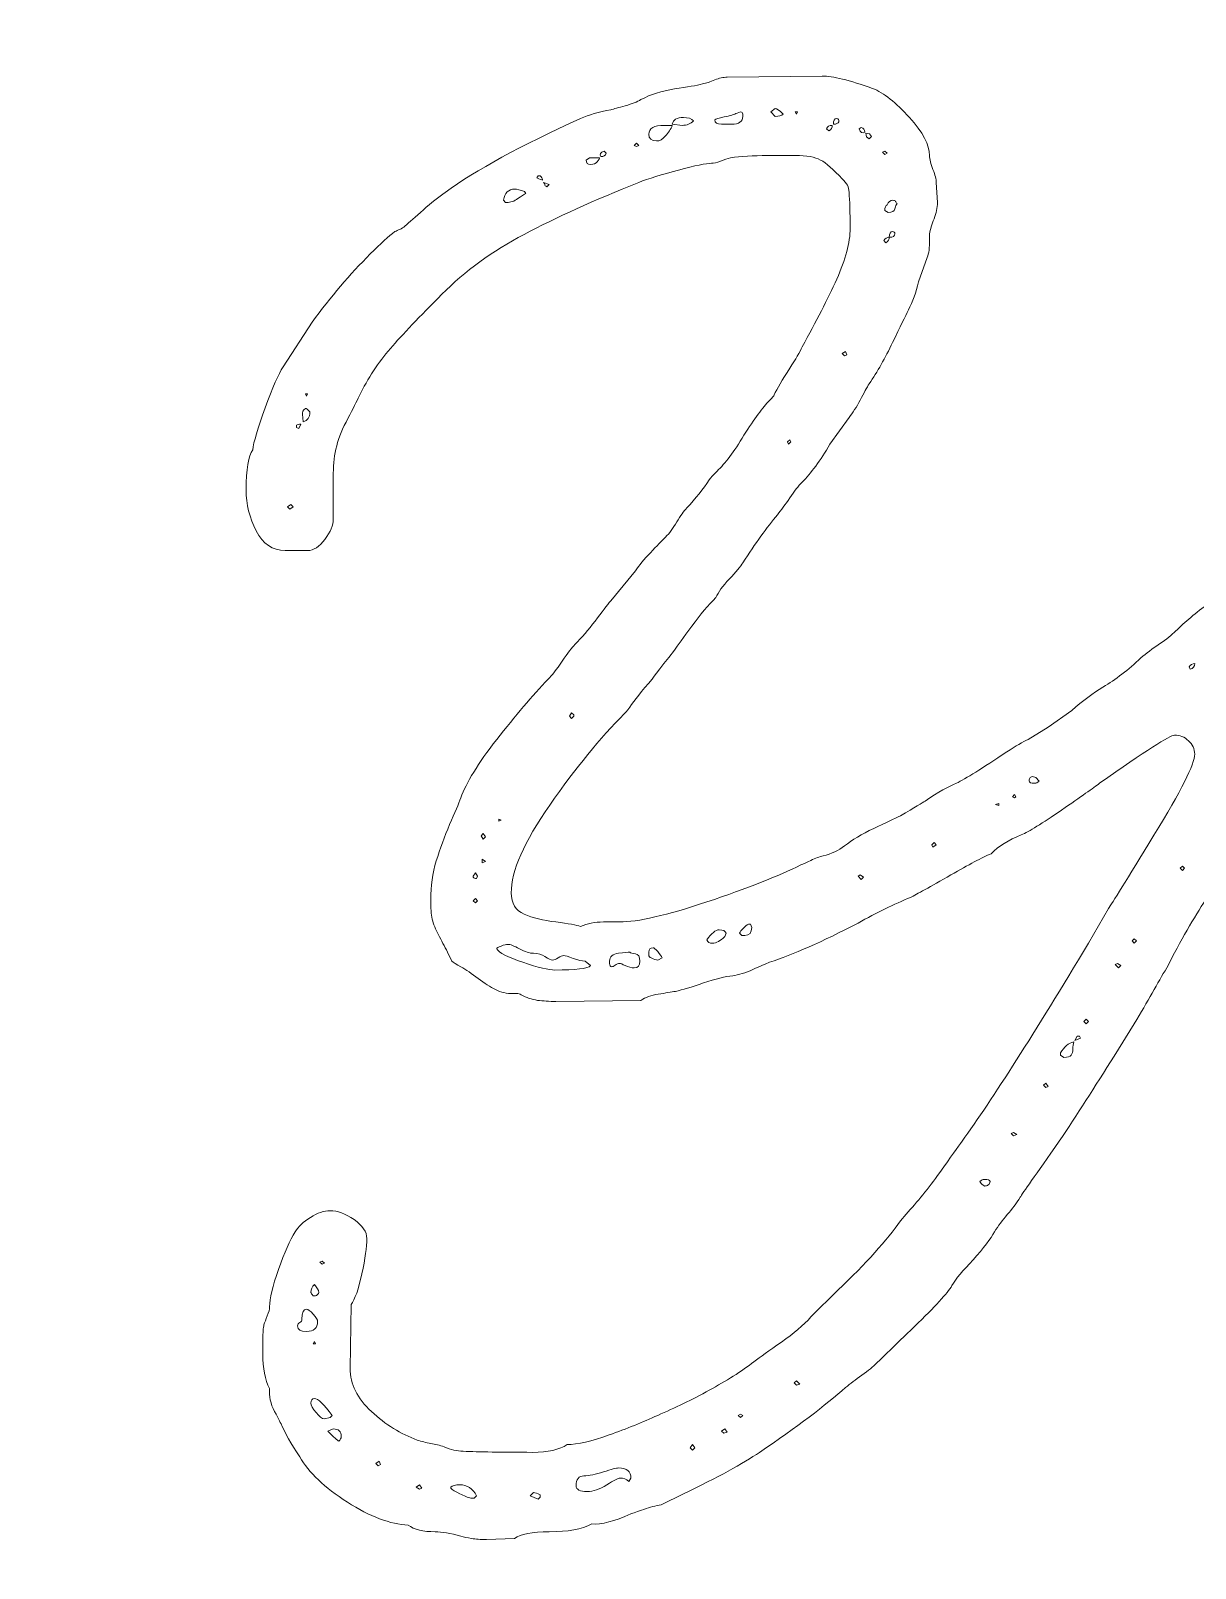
# Model space of a CAD drawing. Extents: x 68 to 882, y -1074 to 317.
# Drawn here: x 516.9 to 682.7, y -139.4 to 79.6 of the extents above; entities that cross this region are included whole.
import ezdxf

# ---------------------------------------------------------------- set-up
doc = ezdxf.new("R2010")
doc.units = 0
doc.header["$MEASUREMENT"] = 0
doc.layers.add('Layer 1', color=7, linetype='Continuous', lineweight=0)

# ---------------------------------------------------------------- blocks, each defined once
blk = doc.blocks.new('Block_4')
at = {"layer": 'Layer 1'}
for points, knots in [([(746.68, 69.04), (748.06, 68.03), (748.75, 67.05), (748.75, 66.09), (748.75, 64.71), (747.63, 62.21), (745.4, 58.6), (743.17, 54.99), (740.04, 50.32), (736, 44.58), (732.28, 39.27), (729.79, 35.5), (728.52, 33.27), (728.52, 33.27), (726.44, 29.61), (726.44, 29.61), (725.59, 28.33), (724.85, 27.11), (724.21, 25.94), (723.9, 25.2), (723.31, 24.19), (722.46, 22.92), (721.19, 21.01), (720.39, 19.57), (720.07, 18.62), (719.33, 17.76), (718.16, 15.99), (716.57, 13.28), (714.97, 10.57), (713.91, 8.58), (713.38, 7.3), (711.68, 5.39), (710.17, 3.16), (708.84, 0.61), (707.51, -1.94), (706.74, -3.43), (706.53, -3.85), (706.53, -3.85), (704.46, -7.83), (704.46, -7.83), (700.85, -14.2), (698.24, -19.04), (696.65, -22.33), (696.33, -23.07), (695.75, -24.08), (694.9, -25.36), (693.62, -27.38), (692.88, -28.7), (692.67, -29.34), (691.39, -32.31), (690.28, -34.49), (689.32, -35.87), (688.47, -37.15), (687.78, -38.26), (687.25, -39.22), (686.72, -40.17), (686.3, -40.97), (685.98, -41.61), (685.98, -41.61), (684.22, -44.16), (684.22, -44.16), (682.52, -46.71), (680.66, -49.95), (678.65, -53.88), (678.01, -54.94), (677.32, -56.13), (676.58, -57.46), (675.83, -58.79), (674.98, -60.25), (674.03, -61.84), (674.03, -61.84), (671.16, -66.46), (671.16, -66.46), (668.4, -70.82), (665.8, -74.85), (663.35, -78.57), (659.95, -83.35), (658.1, -86.01), (657.78, -86.54), (657.24, -87.39), (656.63, -88.21), (655.94, -89.01), (655.25, -89.8), (654.64, -90.62), (654.11, -91.47), (653.58, -92.43), (652.57, -93.76), (651.09, -95.46), (649.6, -96.94), (648.59, -98.17), (648.06, -99.12), (647.42, -100.18), (645.64, -102.12), (642.72, -104.94), (639.8, -107.75), (638.02, -109.48), (637.38, -110.12), (636.85, -110.65), (636.13, -111.23), (635.23, -111.87), (634.33, -112.51), (633.56, -113.09), (632.92, -113.62), (630.06, -116.17), (625.97, -119.25), (620.66, -122.86), (618.32, -124.45), (614.71, -126.42), (609.82, -128.76), (609.82, -128.76), (606.64, -130.35), (606.64, -130.35), (605.89, -130.45), (605.07, -130.67), (604.17, -130.99), (603.26, -131.3), (602.65, -131.52), (602.33, -131.62), (600, -132.68), (598.14, -133.16), (596.76, -133.06), (595.38, -133.8), (593.36, -134.17), (590.7, -134.17), (588.26, -134.17), (586.61, -134.49), (585.76, -135.13), (585.76, -135.13), (581.78, -135.29), (581.78, -135.29), (580.93, -135.29), (580.21, -135.23), (579.63, -135.13), (579.05, -135.02), (578.54, -134.91), (578.12, -134.81), (576.63, -134.38), (575.41, -134.17), (574.45, -134.17), (572.75, -134.17), (571.48, -133.85), (570.63, -133.22), (568.08, -133.11), (565.19, -132.02), (561.95, -129.95), (558.7, -127.88), (556.45, -125.73), (555.17, -123.5), (553.9, -121.59), (553.05, -120.1), (552.63, -119.04), (552.52, -118.82), (552.17, -118.16), (551.59, -117.05), (551.01, -115.93), (550.77, -114.84), (550.87, -113.78), (550.24, -112.51), (549.92, -110.86), (549.92, -108.84), (549.92, -108.84), (549.92, -106.77), (549.92, -106.77), (549.92, -105.81), (549.97, -105.12), (550.08, -104.7), (550.18, -104.38), (550.34, -103.95), (550.55, -103.42), (550.77, -102.89), (550.87, -102.47), (550.87, -102.15), (550.87, -100.98), (551.3, -99.2), (552.15, -96.81), (553, -94.42), (553.79, -92.64), (554.54, -91.47), (554.96, -90.73), (555.68, -90.04), (556.69, -89.4), (557.7, -88.77), (558.63, -88.45), (559.48, -88.45), (560.54, -88.45), (561.68, -88.87), (562.9, -89.72), (564.12, -90.57), (564.73, -91.47), (564.73, -92.43), (564.73, -93.6), (564.5, -95.27), (564.02, -97.45), (563.54, -99.62), (563.03, -101.09), (562.5, -101.83), (562.5, -101.83), (562.34, -110.91), (562.34, -110.91), (562.34, -113.14), (563.35, -115.19), (565.37, -117.05), (567.39, -118.9), (569.57, -120.26), (571.9, -121.11), (572.54, -121.32), (573.18, -121.48), (573.82, -121.59), (574.45, -121.69), (575.09, -121.85), (575.73, -122.06), (576.68, -122.49), (577.58, -122.7), (578.44, -122.7), (580.67, -122.81), (583.96, -122.86), (588.31, -122.86), (590.54, -122.86), (592.19, -122.49), (593.25, -121.75), (594.74, -121.75), (596.73, -121.29), (599.23, -120.39), (601.72, -119.49), (604.03, -118.56), (606.16, -117.6), (608.6, -116.54), (611.04, -115.35), (613.49, -114.02), (615.93, -112.69), (618.05, -111.34), (619.86, -109.96), (620.71, -109.32), (622.01, -108.39), (623.76, -107.17), (625.51, -105.95), (626.92, -104.75), (627.98, -103.58), (627.98, -103.58), (631.81, -99.76), (631.81, -99.76), (635.84, -95.94), (638.82, -92.64), (640.73, -89.88), (640.73, -89.88), (641.53, -88.93), (641.53, -88.93), (643.12, -87.23), (644.71, -85.26), (646.31, -83.03), (647.9, -80.8), (648.96, -79.31), (649.49, -78.57), (653.85, -72.52), (659.85, -63.12), (667.5, -50.37), (667.5, -50.37), (670.36, -45.43), (670.36, -45.43), (670.79, -44.79), (672.94, -41.32), (676.82, -35), (680.69, -28.68), (682.63, -24.83), (682.63, -23.45), (682.63, -22.7), (682.34, -22.07), (681.75, -21.53), (681.17, -21), (680.51, -20.74), (679.76, -20.74), (679.13, -20.74), (675.57, -23.02), (669.09, -27.59), (668.24, -28.22), (666.43, -29.5), (663.67, -31.41), (660.91, -33.32), (659, -34.49), (657.94, -34.92), (656.13, -35.66), (654.7, -36.56), (653.63, -37.62), (652.36, -38.16), (650.45, -39.17), (647.9, -40.65), (644.92, -42.35), (643.01, -43.42), (642.16, -43.84), (639.83, -44.79), (637.33, -46.02), (634.68, -47.5), (629.58, -50.16), (625.38, -52.02), (622.09, -53.08), (621.56, -53.29), (620.76, -53.64), (619.7, -54.11), (618.64, -54.59), (617.68, -54.89), (616.83, -54.99), (615.77, -55.1), (614.39, -55.44), (612.69, -56.03), (610.99, -56.61), (609.66, -57.01), (608.71, -57.22), (608.07, -57.33), (607.25, -57.46), (606.24, -57.62), (605.23, -57.78), (604.4, -58.07), (603.77, -58.5), (603.77, -58.5), (591.66, -58.66), (591.66, -58.66), (590.7, -58.66), (589.83, -58.6), (589.03, -58.5), (588.23, -58.39), (587.46, -58.12), (586.72, -57.7), (586.51, -57.59), (586.29, -57.54), (586.08, -57.54), (585.87, -57.54), (585.71, -57.54), (585.61, -57.54), (584.65, -57.54), (583.8, -57.36), (583.06, -56.98), (582.31, -56.61), (581.49, -56.08), (580.59, -55.39), (579.68, -54.7), (578.86, -54.14), (578.12, -53.72), (577.48, -53.4), (577.05, -53.13), (576.84, -52.92), (576.84, -52.92), (576.21, -51.64), (576.21, -51.64), (575.78, -50.8), (575.35, -49.97), (574.93, -49.18), (574.5, -48.38), (574.21, -47.64), (574.05, -46.94), (573.9, -46.26), (573.82, -45.33), (573.82, -44.16), (573.82, -42.24), (574.08, -40.41), (574.61, -38.66), (575.14, -36.91), (575.78, -35.18), (576.52, -33.48), (577.27, -31.78), (577.8, -30.51), (578.12, -29.66), (578.86, -27.54), (580.56, -24.77), (583.22, -21.37), (585.87, -17.98), (588.31, -15.11), (590.54, -12.77), (591.07, -12.24), (591.74, -11.39), (592.54, -10.22), (593.33, -9.05), (593.94, -8.26), (594.37, -7.83), (595.32, -6.88), (596.28, -5.76), (597.24, -4.49), (598.19, -3.21), (598.93, -2.26), (599.47, -1.62), (599.47, -1.62), (602.97, 2.68), (602.97, 2.68), (603.5, 3.42), (604.22, 4.28), (605.12, 5.23), (606.02, 6.19), (606.74, 6.93), (607.27, 7.46), (607.8, 7.99), (608.33, 8.71), (608.87, 9.61), (609.4, 10.51), (609.87, 11.18), (610.3, 11.61), (611.57, 12.98), (612.64, 14.31), (613.49, 15.59), (613.59, 15.8), (613.96, 16.23), (614.6, 16.86), (615.77, 17.92), (617.04, 19.62), (618.42, 21.96), (619.91, 24.3), (621.13, 25.94), (622.09, 26.9), (622.51, 27.32), (622.73, 27.59), (622.73, 27.7), (623.15, 28.55), (623.89, 29.82), (624.96, 31.52), (625.81, 32.79), (626.39, 33.8), (626.71, 34.55), (628.73, 38.16), (630.37, 41.37), (631.65, 44.19), (632.92, 47), (633.56, 49.42), (633.56, 51.44), (633.56, 53.67), (633.51, 55.36), (633.4, 56.53), (633.4, 56.96), (633.32, 57.3), (633.16, 57.57), (633, 57.83), (632.76, 58.13), (632.44, 58.45), (631.17, 59.82), (630.13, 60.73), (629.34, 61.15), (628.54, 61.58), (627.35, 61.79), (625.75, 61.79), (625.12, 61.79), (623.79, 61.79), (621.77, 61.79), (619.75, 61.79), (618, 61.68), (616.51, 61.47), (616.09, 61.37), (615.61, 61.21), (615.08, 60.99), (614.55, 60.78), (614.12, 60.68), (613.8, 60.68), (613.06, 60.68), (611.49, 60.36), (609.11, 59.72), (606.71, 59.08), (604.83, 58.5), (603.45, 57.97), (597.08, 55.42), (591.63, 52.95), (587.12, 50.56), (582.6, 48.17), (578.7, 45.33), (575.41, 42.03), (572.22, 38.85), (569.78, 36.27), (568.08, 34.31), (566.38, 32.34), (564.89, 30.09), (563.62, 27.54), (563.3, 26.79), (562.77, 25.73), (562.03, 24.35), (561.28, 22.97), (560.75, 21.67), (560.43, 20.45), (560.11, 19.23), (559.95, 17.92), (559.95, 16.54), (559.95, 16.54), (559.95, 10.01), (559.95, 10.01), (559.95, 9.16), (559.56, 8.2), (558.76, 7.14), (557.96, 6.08), (557.14, 5.55), (556.29, 5.55), (556.29, 5.55), (553.1, 5.55), (553.1, 5.55), (551.3, 5.55), (549.92, 6.48), (548.96, 8.34), (548.01, 10.2), (547.53, 12.14), (547.53, 14.15), (547.53, 17.13), (547.85, 19.04), (548.48, 19.89), (548.59, 20.95), (549.17, 22.94), (550.24, 25.86), (551.3, 28.78), (552.15, 30.72), (552.79, 31.68), (552.79, 31.68), (556.93, 38.05), (556.93, 38.05), (559.58, 41.66), (562.34, 44.9), (565.21, 47.77), (566.7, 49.26), (567.87, 50.32), (568.72, 50.96), (568.93, 51.06), (569.17, 51.17), (569.43, 51.28), (569.7, 51.38), (569.94, 51.54), (570.15, 51.75), (570.79, 52.28), (571.66, 53.05), (572.78, 54.06), (573.9, 55.07), (574.93, 55.9), (575.89, 56.53), (580.24, 59.72), (586.67, 63.22), (595.16, 67.05), (596.33, 67.58), (597.77, 68), (599.47, 68.32), (599.89, 68.43), (600.58, 68.61), (601.54, 68.88), (602.49, 69.14), (603.24, 69.44), (603.77, 69.76), (605.15, 70.5), (606.74, 71), (608.55, 71.27), (610.35, 71.53), (611.68, 71.77), (612.53, 71.99), (613.06, 72.09), (613.65, 72.28), (614.28, 72.55), (614.92, 72.81), (615.5, 72.94), (616.04, 72.94), (616.04, 72.94), (629.58, 73.1), (629.58, 73.1), (631.06, 73.1), (633.45, 72.52), (636.75, 71.35), (638.34, 70.71), (640.09, 69.33), (642, 67.21), (643.92, 65.08), (644.87, 63.28), (644.87, 61.79), (644.87, 61.26), (645.03, 60.6), (645.35, 59.8), (645.67, 59), (645.83, 58.39), (645.83, 57.97), (645.83, 57.97), (645.99, 55.1), (645.99, 55.1), (645.99, 54.36), (645.83, 53.59), (645.51, 52.79), (645.19, 51.99), (644.98, 51.28), (644.87, 50.64), (644.87, 50.64), (644.87, 49.84), (644.87, 49.84), (644.87, 48.67), (644.77, 47.82), (644.55, 47.29), (644.55, 47.29), (643.28, 43.79), (643.28, 43.79), (642.96, 42.3), (642.48, 40.97), (641.85, 39.8), (641.42, 38.95), (640.68, 37.41), (639.61, 35.18), (638.55, 32.95), (637.44, 30.99), (636.27, 29.29), (635.95, 28.76), (635.52, 27.99), (634.99, 26.98), (634.46, 25.97), (633.93, 25.15), (633.4, 24.51), (633.4, 24.51), (630.69, 20.69), (630.69, 20.69), (629.31, 18.35), (627.98, 16.54), (626.71, 15.27), (626.18, 14.74), (625.59, 13.99), (624.96, 13.04), (624.32, 12.08), (623.73, 11.29), (623.2, 10.65), (621.72, 8.84), (620.07, 6.56), (618.27, 3.8), (617.95, 3.27), (617.31, 2.5), (616.35, 1.49), (615.4, 0.48), (614.76, -0.4), (614.44, -1.14), (613.38, -2.2), (612.24, -3.56), (611.02, -5.2), (609.79, -6.85), (608.97, -7.99), (608.55, -8.63), (606.21, -11.6), (605.15, -12.98), (605.36, -12.77), (603.87, -14.47), (602.81, -15.8), (602.17, -16.75), (602.07, -16.97), (601.8, -17.29), (601.38, -17.71), (597.98, -21.11), (594.45, -25.44), (590.78, -30.69), (587.12, -35.95), (585.29, -40.12), (585.29, -43.2), (585.29, -44.69), (585.9, -45.7), (587.12, -46.23), (588.34, -46.76), (589.85, -47.13), (591.66, -47.34), (593.46, -47.56), (594.63, -47.77), (595.16, -47.98), (596.12, -47.56), (597.21, -47.34), (598.43, -47.34), (599.65, -47.34), (600.42, -47.34), (600.74, -47.34), (603.29, -47.34), (607.43, -46.39), (613.17, -44.48), (618.9, -42.56), (623.36, -40.81), (626.55, -39.22), (626.87, -39.11), (627.35, -38.9), (627.98, -38.58), (628.62, -38.26), (629.2, -38.05), (629.74, -37.94), (630.9, -37.62), (631.91, -37.15), (632.76, -36.51), (633.82, -35.66), (635.21, -34.84), (636.91, -34.04), (638.6, -33.24), (639.88, -32.63), (640.73, -32.21), (642.75, -31.04), (643.92, -30.35), (644.23, -30.14), (646.15, -28.86), (647.63, -28.01), (648.7, -27.59), (649.97, -26.95), (652.36, -25.46), (655.87, -23.13), (657.14, -22.28), (658.15, -21.69), (658.89, -21.37), (658.89, -21.37), (661.76, -19.62), (661.76, -19.62), (661.76, -19.62), (665.11, -17.23), (665.11, -17.23), (666.7, -15.85), (668.19, -14.74), (669.57, -13.89), (671.37, -12.83), (673.18, -11.44), (674.98, -9.74), (675.73, -9.11), (676.6, -8.44), (677.61, -7.75), (678.62, -7.06), (679.39, -6.45), (679.92, -5.92), (681.2, -4.65), (682.79, -3.32), (684.7, -1.94), (685.98, -0.98), (688.15, 1.14), (691.23, 4.44), (692.61, 5.81), (694.1, 7.57), (695.7, 9.69), (695.7, 9.69), (696.49, 10.49), (696.49, 10.49), (697.98, 11.87), (700.05, 14.26), (702.71, 17.66), (705.36, 21.06), (707.54, 23.98), (709.24, 26.42), (710.19, 27.8), (711.52, 29.55), (713.22, 31.68), (713.22, 31.68), (717.04, 36.94), (717.04, 36.94), (717.79, 38.1), (719.01, 39.86), (720.71, 42.19), (720.71, 42.19), (724.21, 47.29), (724.21, 47.29), (727.08, 51.86), (731.59, 58.6), (737.76, 67.53), (738.29, 68.27), (739.08, 68.96), (740.15, 69.6), (741.21, 70.24), (742.16, 70.55), (743.01, 70.55), (744.07, 70.55), (745.3, 70.05), (746.68, 69.04)], [0, 0, 0, 0, 1, 1, 1, 2, 2, 2, 3, 3, 3, 4, 4, 4, 5, 5, 5, 6, 6, 6, 7, 7, 7, 8, 8, 8, 9, 9, 9, 10, 10, 10, 11, 11, 11, 12, 12, 12, 13, 13, 13, 14, 14, 14, 15, 15, 15, 16, 16, 16, 17, 17, 17, 18, 18, 18, 19, 19, 19, 20, 20, 20, 21, 21, 21, 22, 22, 22, 23, 23, 23, 24, 24, 24, 25, 25, 25, 26, 26, 26, 27, 27, 27, 28, 28, 28, 29, 29, 29, 30, 30, 30, 31, 31, 31, 32, 32, 32, 33, 33, 33, 34, 34, 34, 35, 35, 35, 36, 36, 36, 37, 37, 37, 38, 38, 38, 39, 39, 39, 40, 40, 40, 41, 41, 41, 42, 42, 42, 43, 43, 43, 44, 44, 44, 45, 45, 45, 46, 46, 46, 47, 47, 47, 48, 48, 48, 49, 49, 49, 50, 50, 50, 51, 51, 51, 52, 52, 52, 53, 53, 53, 54, 54, 54, 55, 55, 55, 56, 56, 56, 57, 57, 57, 58, 58, 58, 59, 59, 59, 60, 60, 60, 61, 61, 61, 62, 62, 62, 63, 63, 63, 64, 64, 64, 65, 65, 65, 66, 66, 66, 67, 67, 67, 68, 68, 68, 69, 69, 69, 70, 70, 70, 71, 71, 71, 72, 72, 72, 73, 73, 73, 74, 74, 74, 75, 75, 75, 76, 76, 76, 77, 77, 77, 78, 78, 78, 79, 79, 79, 80, 80, 80, 81, 81, 81, 82, 82, 82, 83, 83, 83, 84, 84, 84, 85, 85, 85, 86, 86, 86, 87, 87, 87, 88, 88, 88, 89, 89, 89, 90, 90, 90, 91, 91, 91, 92, 92, 92, 93, 93, 93, 94, 94, 94, 95, 95, 95, 96, 96, 96, 97, 97, 97, 98, 98, 98, 99, 99, 99, 100, 100, 100, 101, 101, 101, 102, 102, 102, 103, 103, 103, 104, 104, 104, 105, 105, 105, 106, 106, 106, 107, 107, 107, 108, 108, 108, 109, 109, 109, 110, 110, 110, 111, 111, 111, 112, 112, 112, 113, 113, 113, 114, 114, 114, 115, 115, 115, 116, 116, 116, 117, 117, 117, 118, 118, 118, 119, 119, 119, 120, 120, 120, 121, 121, 121, 122, 122, 122, 123, 123, 123, 124, 124, 124, 125, 125, 125, 126, 126, 126, 127, 127, 127, 128, 128, 128, 129, 129, 129, 130, 130, 130, 131, 131, 131, 132, 132, 132, 133, 133, 133, 134, 134, 134, 135, 135, 135, 136, 136, 136, 137, 137, 137, 138, 138, 138, 139, 139, 139, 140, 140, 140, 141, 141, 141, 142, 142, 142, 143, 143, 143, 144, 144, 144, 145, 145, 145, 146, 146, 146, 147, 147, 147, 148, 148, 148, 149, 149, 149, 150, 150, 150, 151, 151, 151, 152, 152, 152, 153, 153, 153, 154, 154, 154, 155, 155, 155, 156, 156, 156, 157, 157, 157, 158, 158, 158, 159, 159, 159, 160, 160, 160, 161, 161, 161, 162, 162, 162, 163, 163, 163, 164, 164, 164, 165, 165, 165, 166, 166, 166, 167, 167, 167, 168, 168, 168, 169, 169, 169, 170, 170, 170, 171, 171, 171, 172, 172, 172, 173, 173, 173, 174, 174, 174, 175, 175, 175, 176, 176, 176, 177, 177, 177, 178, 178, 178, 179, 179, 179, 180, 180, 180, 181, 181, 181, 182, 182, 182, 183, 183, 183, 184, 184, 184, 185, 185, 185, 186, 186, 186, 187, 187, 187, 188, 188, 188, 189, 189, 189, 190, 190, 190, 191, 191, 191, 192, 192, 192, 193, 193, 193, 194, 194, 194, 195, 195, 195, 196, 196, 196, 197, 197, 197, 198, 198, 198, 199, 199, 199, 200, 200, 200, 201, 201, 201, 202, 202, 202, 203, 203, 203, 204, 204, 204, 205, 205, 205, 206, 206, 206, 207, 207, 207, 208, 208, 208, 209, 209, 209, 210, 210, 210, 211, 211, 211, 212, 212, 212, 213, 213, 213, 214, 214, 214, 215, 215, 215, 216, 216, 216, 217, 217, 217, 218, 218, 218, 219, 219, 219, 220, 220, 220, 221, 221, 221, 222, 222, 222, 223, 223, 223, 224, 224, 224, 225, 225, 225, 226, 226, 226, 227, 227, 227, 228, 228, 228, 229, 229, 229, 230, 230, 230, 231, 231, 231, 232, 232, 232, 233, 233, 233, 234, 234, 234, 235, 235, 235, 236, 236, 236, 237, 237, 237, 238, 238, 238, 239, 239, 239, 240, 240, 240, 241, 241, 241, 242, 242, 242, 243, 243, 243, 244, 244, 244, 245, 245, 245, 246, 246, 246, 247, 247, 247, 248, 248, 248, 249, 249, 249, 249]), ([(618.27, 67.69), (618.27, 67.9), (618.16, 68), (617.95, 68), (617.95, 68), (617.47, 67.84), (617.47, 67.84), (617.04, 67.63), (616.43, 67.45), (615.64, 67.29), (614.84, 67.13), (614.39, 66.99), (614.28, 66.89), (614.28, 66.46), (614.6, 66.25), (615.24, 66.25), (615.24, 66.25), (616.67, 66.25), (616.67, 66.25), (617.73, 66.25), (618.27, 66.62), (618.27, 67.37), (618.27, 67.37), (618.27, 67.69), (618.27, 67.69)], [0, 0, 0, 0, 1, 1, 1, 2, 2, 2, 3, 3, 3, 4, 4, 4, 5, 5, 5, 6, 6, 6, 7, 7, 7, 8, 8, 8, 8]), ([(624, 67.69), (623.47, 68.22), (623.1, 68.48), (622.89, 68.48), (622.89, 68.48), (622.25, 68), (622.25, 68), (622.25, 68), (622.89, 67.37), (622.89, 67.37), (623.42, 67.37), (623.79, 67.47), (624, 67.69)], [0, 0, 0, 0, 1, 1, 1, 2, 2, 2, 3, 3, 3, 4, 4, 4, 4]), ([(626.07, 68), (626.07, 68), (625.75, 68), (625.75, 68), (625.75, 68), (625.91, 67.69), (625.91, 67.69), (625.91, 67.69), (626.07, 68), (626.07, 68)], [0, 0, 0, 0, 1, 1, 1, 2, 2, 2, 3, 3, 3, 3]), ([(607.27, 64.58), (607.7, 65.06), (608.01, 65.56), (608.23, 66.09), (608.23, 66.09), (607.11, 66.09), (607.11, 66.09), (605.62, 66.09), (604.88, 65.67), (604.88, 64.82), (604.88, 64.18), (605.25, 63.86), (606, 63.86), (606.42, 63.86), (606.85, 64.1), (607.27, 64.58)], [0, 0, 0, 0, 1, 1, 1, 2, 2, 2, 3, 3, 3, 4, 4, 4, 5, 5, 5, 5]), ([(611.26, 66.73), (610.94, 67.05), (610.46, 67.21), (609.82, 67.21), (608.87, 67.21), (608.33, 66.89), (608.23, 66.25), (608.23, 66.25), (609.66, 66.09), (609.66, 66.09), (610.3, 66.09), (610.83, 66.3), (611.26, 66.73)], [0, 0, 0, 0, 1, 1, 1, 2, 2, 2, 3, 3, 3, 4, 4, 4, 4]), ([(631.01, 66.09), (630.59, 66.09), (630.32, 65.93), (630.21, 65.61), (630.21, 65.61), (630.53, 65.3), (630.53, 65.3), (630.85, 65.51), (631.01, 65.77), (631.01, 66.09)], [0, 0, 0, 0, 1, 1, 1, 2, 2, 2, 3, 3, 3, 3]), ([(631.97, 66.57), (631.97, 66.89), (631.86, 67.05), (631.65, 67.05), (631.33, 67.05), (631.17, 66.78), (631.17, 66.25), (631.59, 66.25), (631.86, 66.36), (631.97, 66.57)], [0, 0, 0, 0, 1, 1, 1, 2, 2, 2, 3, 3, 3, 3]), ([(634.84, 65.61), (635.05, 65.08), (635.31, 64.92), (635.63, 65.14), (635.63, 65.46), (635.47, 65.67), (635.15, 65.77), (635.15, 65.77), (634.84, 65.61), (634.84, 65.61)], [0, 0, 0, 0, 1, 1, 1, 2, 2, 2, 3, 3, 3, 3]), ([(603.45, 63.22), (603.45, 63.22), (603.13, 63.54), (603.13, 63.54), (603.13, 63.54), (602.81, 63.22), (602.81, 63.22), (602.81, 63.22), (603.13, 63.07), (603.13, 63.07), (603.13, 63.07), (603.45, 63.22), (603.45, 63.22)], [0, 0, 0, 0, 1, 1, 1, 2, 2, 2, 3, 3, 3, 4, 4, 4, 4]), ([(635.79, 64.98), (635.79, 64.55), (635.95, 64.29), (636.27, 64.18), (636.27, 64.18), (636.59, 64.5), (636.59, 64.5), (636.48, 64.82), (636.21, 64.98), (635.79, 64.98)], [0, 0, 0, 0, 1, 1, 1, 2, 2, 2, 3, 3, 3, 3]), ([(597.55, 60.91), (597.77, 61.18), (597.87, 61.37), (597.87, 61.47), (597.87, 61.47), (596.44, 61.47), (596.44, 61.47), (596.44, 61.47), (595.96, 61.15), (595.96, 61.15), (595.96, 60.73), (596.17, 60.52), (596.6, 60.52), (597.02, 60.52), (597.34, 60.65), (597.55, 60.91)], [0, 0, 0, 0, 1, 1, 1, 2, 2, 2, 3, 3, 3, 4, 4, 4, 5, 5, 5, 5]), ([(598.83, 62.11), (598.83, 62.11), (598.51, 62.43), (598.51, 62.43), (597.98, 62.21), (597.82, 61.95), (598.03, 61.63), (598.46, 61.63), (598.72, 61.79), (598.83, 62.11)], [0, 0, 0, 0, 1, 1, 1, 2, 2, 2, 3, 3, 3, 3]), ([(638.18, 62.27), (638.18, 62.27), (638.5, 61.95), (638.5, 61.95), (638.5, 61.95), (638.82, 62.11), (638.82, 62.11), (638.82, 62.11), (638.5, 62.43), (638.5, 62.43), (638.5, 62.43), (638.18, 62.27), (638.18, 62.27)], [0, 0, 0, 0, 1, 1, 1, 2, 2, 2, 3, 3, 3, 4, 4, 4, 4]), ([(586.24, 55.66), (586.77, 56.03), (587.14, 56.27), (587.36, 56.37), (587.36, 56.37), (587.2, 56.69), (587.2, 56.69), (586.56, 56.9), (586.08, 57.01), (585.76, 57.01), (584.91, 57.01), (584.38, 56.48), (584.17, 55.42), (584.17, 55.42), (584.49, 55.1), (584.49, 55.1), (584.49, 55.1), (584.65, 55.1), (584.65, 55.1), (585.18, 55.1), (585.71, 55.28), (586.24, 55.66)], [0, 0, 0, 0, 1, 1, 1, 2, 2, 2, 3, 3, 3, 4, 4, 4, 5, 5, 5, 6, 6, 6, 7, 7, 7, 7]), ([(588.95, 58.6), (589.37, 58.39), (589.64, 58.29), (589.75, 58.29), (589.75, 58.5), (589.64, 58.71), (589.43, 58.92), (589.43, 58.92), (589.11, 58.92), (589.11, 58.92), (589.11, 58.92), (588.95, 58.6), (588.95, 58.6)], [0, 0, 0, 0, 1, 1, 1, 2, 2, 2, 3, 3, 3, 4, 4, 4, 4]), ([(590.7, 57.65), (590.7, 57.65), (589.91, 57.97), (589.91, 57.97), (590.01, 57.86), (590.07, 57.75), (590.07, 57.65), (590.07, 57.54), (590.17, 57.43), (590.38, 57.33), (590.38, 57.33), (590.7, 57.65), (590.7, 57.65)], [0, 0, 0, 0, 1, 1, 1, 2, 2, 2, 3, 3, 3, 4, 4, 4, 4]), ([(638.82, 54.78), (638.6, 54.67), (638.5, 54.41), (638.5, 53.98), (638.5, 53.98), (638.98, 53.67), (638.98, 53.67), (639.51, 53.67), (639.83, 53.85), (639.93, 54.22), (640.04, 54.59), (640.14, 54.83), (640.25, 54.94), (640.14, 55.04), (640.06, 55.15), (640.01, 55.26), (639.96, 55.36), (639.83, 55.42), (639.61, 55.42), (639.3, 55.42), (639.03, 55.2), (638.82, 54.78)], [0, 0, 0, 0, 1, 1, 1, 2, 2, 2, 3, 3, 3, 4, 4, 4, 5, 5, 5, 6, 6, 6, 7, 7, 7, 7]), ([(639.93, 50.64), (639.93, 50.85), (639.83, 50.96), (639.61, 50.96), (639.3, 50.96), (639.14, 50.69), (639.14, 50.16), (638.82, 50.16), (638.55, 50), (638.34, 49.68), (638.34, 49.68), (638.66, 49.36), (638.66, 49.36), (638.98, 49.58), (639.14, 49.84), (639.14, 50.16), (639.67, 50.16), (639.93, 50.32), (639.93, 50.64)], [0, 0, 0, 0, 1, 1, 1, 2, 2, 2, 3, 3, 3, 4, 4, 4, 5, 5, 5, 6, 6, 6, 6]), ([(632.44, 33.59), (632.44, 33.59), (632.76, 33.27), (632.76, 33.27), (632.76, 33.27), (633.08, 33.43), (633.08, 33.43), (633.08, 33.43), (632.92, 33.91), (632.92, 33.91), (632.92, 33.91), (632.44, 33.59), (632.44, 33.59)], [0, 0, 0, 0, 1, 1, 1, 2, 2, 2, 3, 3, 3, 4, 4, 4, 4]), ([(555.97, 27.86), (555.97, 27.86), (556.13, 27.54), (556.13, 27.54), (556.13, 27.54), (556.29, 27.86), (556.29, 27.86), (556.29, 27.86), (555.97, 27.86), (555.97, 27.86)], [0, 0, 0, 0, 1, 1, 1, 2, 2, 2, 3, 3, 3, 3]), ([(556.37, 24.35), (556.53, 24.56), (556.61, 24.88), (556.61, 25.31), (556.29, 25.63), (556.08, 25.78), (555.97, 25.78), (555.65, 25.57), (555.52, 25.25), (555.57, 24.83), (555.63, 24.4), (555.65, 24.08), (555.65, 23.87), (555.97, 23.98), (556.21, 24.14), (556.37, 24.35)], [0, 0, 0, 0, 1, 1, 1, 2, 2, 2, 3, 3, 3, 4, 4, 4, 5, 5, 5, 5]), ([(555.02, 22.92), (555.02, 22.92), (555.33, 23.55), (555.33, 23.55), (555.02, 23.55), (554.8, 23.5), (554.7, 23.39), (554.7, 23.39), (554.7, 23.08), (554.7, 23.08), (554.7, 23.08), (555.02, 22.92), (555.02, 22.92)], [0, 0, 0, 0, 1, 1, 1, 2, 2, 2, 3, 3, 3, 4, 4, 4, 4]), ([(624.64, 21.01), (624.64, 21.01), (624.8, 20.69), (624.8, 20.69), (624.8, 20.69), (625.12, 21.01), (625.12, 21.01), (625.12, 21.01), (624.96, 21.32), (624.96, 21.32), (624.96, 21.32), (624.64, 21.01), (624.64, 21.01)], [0, 0, 0, 0, 1, 1, 1, 2, 2, 2, 3, 3, 3, 4, 4, 4, 4]), ([(554.22, 11.76), (554.22, 11.76), (553.9, 12.08), (553.9, 12.08), (553.9, 12.08), (553.42, 11.76), (553.42, 11.76), (553.42, 11.76), (553.74, 11.45), (553.74, 11.45), (553.74, 11.45), (554.22, 11.76), (554.22, 11.76)], [0, 0, 0, 0, 1, 1, 1, 2, 2, 2, 3, 3, 3, 4, 4, 4, 4]), ([(682.63, -10.54), (682.31, -10.54), (682.05, -10.7), (681.83, -11.02), (681.83, -11.02), (681.99, -11.34), (681.99, -11.34), (682.42, -11.23), (682.63, -10.97), (682.63, -10.54)], [0, 0, 0, 0, 1, 1, 1, 2, 2, 2, 3, 3, 3, 3]), ([(593.57, -18.03), (593.57, -18.03), (593.89, -18.35), (593.89, -18.35), (593.89, -18.35), (594.21, -18.03), (594.21, -18.03), (594.21, -18.03), (594.21, -17.87), (594.21, -17.87), (594.21, -17.87), (593.89, -17.55), (593.89, -17.55), (593.89, -17.55), (593.57, -18.03), (593.57, -18.03)], [0, 0, 0, 0, 1, 1, 1, 2, 2, 2, 3, 3, 3, 4, 4, 4, 5, 5, 5, 5]), ([(660.49, -27.27), (660.49, -27.27), (660.01, -26.79), (660.01, -26.79), (660.01, -26.79), (659.53, -26.63), (659.53, -26.63), (659.42, -26.63), (659.32, -26.69), (659.21, -26.79), (659.1, -26.9), (659.05, -27), (659.05, -27.11), (659.05, -27.11), (659.05, -27.27), (659.05, -27.27), (659.05, -27.48), (659.32, -27.59), (659.85, -27.59), (660.06, -27.59), (660.27, -27.48), (660.49, -27.27)], [0, 0, 0, 0, 1, 1, 1, 2, 2, 2, 3, 3, 3, 4, 4, 4, 5, 5, 5, 6, 6, 6, 7, 7, 7, 7]), ([(654.75, -30.46), (654.75, -30.46), (654.27, -30.61), (654.27, -30.61), (654.27, -30.61), (654.75, -30.77), (654.75, -30.77), (654.75, -30.77), (654.75, -30.46), (654.75, -30.46)], [0, 0, 0, 0, 1, 1, 1, 2, 2, 2, 3, 3, 3, 3]), ([(657.14, -29.5), (657.14, -29.5), (656.98, -29.18), (656.98, -29.18), (656.98, -29.18), (656.66, -29.5), (656.66, -29.5), (656.66, -29.5), (656.98, -29.66), (656.98, -29.66), (656.98, -29.66), (657.14, -29.5), (657.14, -29.5)], [0, 0, 0, 0, 1, 1, 1, 2, 2, 2, 3, 3, 3, 4, 4, 4, 4]), ([(583.53, -33), (583.53, -33), (583.85, -32.85), (583.85, -32.85), (583.85, -32.85), (583.53, -32.69), (583.53, -32.69), (583.53, -32.69), (583.53, -33), (583.53, -33)], [0, 0, 0, 0, 1, 1, 1, 2, 2, 2, 3, 3, 3, 3]), ([(581.62, -35.24), (581.62, -35.24), (581.3, -34.76), (581.3, -34.76), (581.3, -34.76), (580.99, -35.08), (580.99, -35.08), (580.99, -35.08), (581.3, -35.55), (581.3, -35.55), (581.3, -35.55), (581.62, -35.24), (581.62, -35.24)], [0, 0, 0, 0, 1, 1, 1, 2, 2, 2, 3, 3, 3, 4, 4, 4, 4]), ([(645.83, -36.35), (645.83, -36.35), (645.51, -36.03), (645.51, -36.03), (645.51, -36.03), (645.19, -36.35), (645.19, -36.35), (645.19, -36.35), (645.35, -36.67), (645.35, -36.67), (645.35, -36.67), (645.83, -36.35), (645.83, -36.35)], [0, 0, 0, 0, 1, 1, 1, 2, 2, 2, 3, 3, 3, 4, 4, 4, 4]), ([(581.62, -38.74), (581.62, -38.74), (581.14, -38.42), (581.14, -38.42), (581.14, -38.42), (581.14, -38.9), (581.14, -38.9), (581.14, -38.9), (581.62, -38.74), (581.62, -38.74)], [0, 0, 0, 0, 1, 1, 1, 2, 2, 2, 3, 3, 3, 3]), ([(681.2, -39.7), (681.2, -39.7), (680.88, -39.38), (680.88, -39.38), (680.88, -39.38), (680.56, -39.7), (680.56, -39.7), (680.56, -39.7), (680.88, -40.01), (680.88, -40.01), (680.88, -40.01), (681.2, -39.7), (681.2, -39.7)], [0, 0, 0, 0, 1, 1, 1, 2, 2, 2, 3, 3, 3, 4, 4, 4, 4]), ([(580.51, -40.81), (580.51, -40.81), (580.19, -40.33), (580.19, -40.33), (580.19, -40.33), (579.87, -40.81), (579.87, -40.81), (579.87, -41.03), (579.97, -41.13), (580.19, -41.13), (580.19, -41.13), (580.35, -41.13), (580.35, -41.13), (580.35, -41.13), (580.51, -40.81), (580.51, -40.81)], [0, 0, 0, 0, 1, 1, 1, 2, 2, 2, 3, 3, 3, 4, 4, 4, 5, 5, 5, 5]), ([(635.47, -40.97), (635.47, -40.97), (634.99, -40.65), (634.99, -40.65), (634.99, -40.65), (634.68, -40.81), (634.68, -40.81), (634.68, -40.81), (635.15, -41.29), (635.15, -41.29), (635.15, -41.29), (635.47, -40.97), (635.47, -40.97)], [0, 0, 0, 0, 1, 1, 1, 2, 2, 2, 3, 3, 3, 4, 4, 4, 4]), ([(580.51, -44.32), (580.51, -44.32), (580.19, -44), (580.19, -44), (580.19, -44), (579.87, -44.32), (579.87, -44.32), (579.87, -44.32), (580.19, -44.63), (580.19, -44.63), (580.19, -44.63), (580.51, -44.32), (580.51, -44.32)], [0, 0, 0, 0, 1, 1, 1, 2, 2, 2, 3, 3, 3, 4, 4, 4, 4]), ([(619.54, -48.14), (619.54, -48.14), (619.38, -47.66), (619.38, -47.66), (619.38, -47.66), (619.06, -47.66), (619.06, -47.66), (618.85, -47.77), (618.61, -47.96), (618.35, -48.22), (618.08, -48.49), (617.89, -48.73), (617.79, -48.94), (617.79, -48.94), (618.11, -49.26), (618.11, -49.26), (618.11, -49.26), (618.58, -49.26), (618.58, -49.26), (619.22, -49.26), (619.54, -48.88), (619.54, -48.14)], [0, 0, 0, 0, 1, 1, 1, 2, 2, 2, 3, 3, 3, 4, 4, 4, 5, 5, 5, 6, 6, 6, 7, 7, 7, 7]), ([(615.88, -48.94), (615.77, -48.62), (615.45, -48.46), (614.92, -48.46), (614.39, -48.46), (613.8, -48.94), (613.17, -49.89), (613.27, -50.21), (613.54, -50.37), (613.96, -50.37), (614.49, -50.37), (615.08, -50.05), (615.72, -49.41), (615.72, -49.41), (615.88, -48.94), (615.88, -48.94)], [0, 0, 0, 0, 1, 1, 1, 2, 2, 2, 3, 3, 3, 4, 4, 4, 5, 5, 5, 5]), ([(674.35, -50.05), (674.35, -50.05), (674.03, -49.73), (674.03, -49.73), (674.03, -49.73), (673.71, -50.05), (673.71, -50.05), (673.71, -50.05), (674.03, -50.37), (674.03, -50.37), (674.03, -50.37), (674.35, -50.05), (674.35, -50.05)], [0, 0, 0, 0, 1, 1, 1, 2, 2, 2, 3, 3, 3, 4, 4, 4, 4]), ([(596.6, -53.56), (596.6, -53.56), (595.8, -52.92), (595.8, -52.92), (595.38, -52.92), (594.82, -52.79), (594.13, -52.52), (593.44, -52.26), (592.99, -52.12), (592.77, -52.12), (592.56, -52.12), (592.3, -52.23), (591.98, -52.44), (591.66, -52.66), (591.39, -52.76), (591.18, -52.76), (590.97, -52.76), (590.6, -52.6), (590.07, -52.28), (589.64, -51.96), (589.11, -51.8), (588.47, -51.8), (587.94, -51.8), (587.28, -51.59), (586.48, -51.17), (585.68, -50.74), (585.13, -50.53), (584.81, -50.53), (584.59, -50.53), (584.28, -50.61), (583.85, -50.77), (583.43, -50.93), (583.22, -51.06), (583.22, -51.17), (583.53, -51.7), (584.78, -52.34), (586.96, -53.08), (589.14, -53.82), (590.65, -54.19), (591.5, -54.19), (594.47, -54.19), (596.17, -53.98), (596.6, -53.56)], [0, 0, 0, 0, 1, 1, 1, 2, 2, 2, 3, 3, 3, 4, 4, 4, 5, 5, 5, 6, 6, 6, 7, 7, 7, 8, 8, 8, 9, 9, 9, 10, 10, 10, 11, 11, 11, 12, 12, 12, 13, 13, 13, 14, 14, 14, 14]), ([(603.61, -52.92), (603.61, -52.28), (603.39, -51.94), (602.97, -51.88), (602.55, -51.83), (602.28, -51.75), (602.17, -51.64), (601.96, -51.64), (601.43, -51.7), (600.58, -51.8), (599.73, -51.91), (599.31, -52.28), (599.31, -52.92), (599.31, -52.92), (599.31, -53.24), (599.31, -53.24), (599.31, -53.56), (599.41, -53.72), (599.63, -53.72), (599.73, -53.72), (599.89, -53.64), (600.1, -53.48), (600.31, -53.32), (600.53, -53.24), (600.74, -53.24), (600.85, -53.24), (601.11, -53.35), (601.54, -53.56), (601.96, -53.77), (602.39, -53.88), (602.81, -53.88), (603.34, -53.88), (603.61, -53.56), (603.61, -52.92)], [0, 0, 0, 0, 1, 1, 1, 2, 2, 2, 3, 3, 3, 4, 4, 4, 5, 5, 5, 6, 6, 6, 7, 7, 7, 8, 8, 8, 9, 9, 9, 10, 10, 10, 11, 11, 11, 11]), ([(606.8, -52.44), (606.69, -52.23), (606.48, -51.94), (606.16, -51.57), (605.84, -51.19), (605.62, -51.01), (605.52, -51.01), (605.09, -51.01), (604.88, -51.22), (604.88, -51.64), (604.88, -51.64), (604.88, -51.96), (604.88, -51.96), (604.88, -52.28), (604.99, -52.44), (605.2, -52.44), (605.62, -52.66), (605.94, -52.76), (606.16, -52.76), (606.16, -52.76), (606.8, -52.44), (606.8, -52.44)], [0, 0, 0, 0, 1, 1, 1, 2, 2, 2, 3, 3, 3, 4, 4, 4, 5, 5, 5, 6, 6, 6, 7, 7, 7, 7]), ([(672.12, -53.56), (672.12, -53.56), (671.64, -53.24), (671.64, -53.24), (671.64, -53.24), (671.32, -53.4), (671.32, -53.4), (671.32, -53.4), (671.8, -53.88), (671.8, -53.88), (671.8, -53.88), (672.12, -53.56), (672.12, -53.56)], [0, 0, 0, 0, 1, 1, 1, 2, 2, 2, 3, 3, 3, 4, 4, 4, 4]), ([(667.5, -61.52), (667.5, -61.52), (667.18, -61.2), (667.18, -61.2), (667.18, -61.2), (666.86, -61.52), (666.86, -61.52), (666.86, -61.52), (667.18, -61.84), (667.18, -61.84), (667.18, -61.84), (667.5, -61.52), (667.5, -61.52)], [0, 0, 0, 0, 1, 1, 1, 2, 2, 2, 3, 3, 3, 4, 4, 4, 4]), ([(665.03, -66.3), (665.19, -66.09), (665.27, -65.8), (665.27, -65.43), (665.27, -65.06), (665.32, -64.71), (665.42, -64.39), (664.68, -64.6), (664.04, -65.14), (663.51, -65.98), (663.51, -65.98), (663.51, -66.3), (663.51, -66.3), (663.51, -66.3), (663.99, -66.62), (663.99, -66.62), (664.52, -66.62), (664.87, -66.52), (665.03, -66.3)], [0, 0, 0, 0, 1, 1, 1, 2, 2, 2, 3, 3, 3, 4, 4, 4, 5, 5, 5, 6, 6, 6, 6]), ([(666.38, -63.91), (666.38, -63.91), (666.22, -63.59), (666.22, -63.59), (666.22, -63.59), (665.9, -63.59), (665.9, -63.59), (665.9, -63.59), (665.58, -64.23), (665.58, -64.23), (665.58, -64.23), (666.38, -63.91), (666.38, -63.91)], [0, 0, 0, 0, 1, 1, 1, 2, 2, 2, 3, 3, 3, 4, 4, 4, 4]), ([(661.76, -70.76), (661.76, -70.76), (661.44, -70.29), (661.44, -70.29), (661.44, -70.29), (661.12, -70.6), (661.12, -70.6), (661.12, -70.6), (661.44, -70.92), (661.44, -70.92), (661.44, -70.92), (661.76, -70.76), (661.76, -70.76)], [0, 0, 0, 0, 1, 1, 1, 2, 2, 2, 3, 3, 3, 4, 4, 4, 4]), ([(657.3, -77.61), (657.3, -77.61), (656.82, -77.3), (656.82, -77.3), (656.82, -77.3), (656.5, -77.45), (656.5, -77.45), (656.5, -77.45), (656.82, -77.77), (656.82, -77.77), (656.82, -77.77), (657.3, -77.61), (657.3, -77.61)], [0, 0, 0, 0, 1, 1, 1, 2, 2, 2, 3, 3, 3, 4, 4, 4, 4]), ([(653.24, -84.78), (653.4, -84.68), (653.48, -84.52), (653.48, -84.31), (653.48, -84.09), (653.21, -83.99), (652.68, -83.99), (652.47, -83.99), (652.25, -84.09), (652.04, -84.31), (652.15, -84.52), (652.25, -84.65), (652.36, -84.7), (652.47, -84.76), (652.57, -84.84), (652.68, -84.94), (652.89, -84.94), (653.08, -84.89), (653.24, -84.78)], [0, 0, 0, 0, 1, 1, 1, 2, 2, 2, 3, 3, 3, 4, 4, 4, 5, 5, 5, 6, 6, 6, 6]), ([(558.04, -95.78), (558.04, -95.78), (558.36, -96.09), (558.36, -96.09), (558.36, -96.09), (558.68, -95.94), (558.68, -95.94), (558.68, -95.94), (558.36, -95.62), (558.36, -95.62), (558.36, -95.62), (558.04, -95.78), (558.04, -95.78)], [0, 0, 0, 0, 1, 1, 1, 2, 2, 2, 3, 3, 3, 4, 4, 4, 4]), ([(556.77, -100.08), (556.77, -100.18), (556.87, -100.34), (557.09, -100.56), (557.09, -100.56), (557.41, -100.56), (557.41, -100.56), (557.51, -100.56), (557.62, -100.5), (557.72, -100.4), (557.83, -100.29), (557.88, -100.18), (557.88, -100.08), (557.88, -99.76), (557.67, -99.39), (557.25, -98.96), (556.93, -99.28), (556.77, -99.65), (556.77, -100.08)], [0, 0, 0, 0, 1, 1, 1, 2, 2, 2, 3, 3, 3, 4, 4, 4, 5, 5, 5, 6, 6, 6, 6]), ([(556.13, -105.65), (557.19, -105.65), (557.72, -105.18), (557.72, -104.22), (557.72, -104.01), (557.51, -103.66), (557.09, -103.19), (556.66, -102.71), (556.34, -102.47), (556.13, -102.47), (555.71, -102.47), (555.49, -102.95), (555.49, -103.9), (555.49, -104.11), (555.39, -104.27), (555.17, -104.38), (554.96, -104.48), (554.86, -104.64), (554.86, -104.86), (554.86, -105.39), (555.28, -105.65), (556.13, -105.65)], [0, 0, 0, 0, 1, 1, 1, 2, 2, 2, 3, 3, 3, 4, 4, 4, 5, 5, 5, 6, 6, 6, 7, 7, 7, 7]), ([(557.25, -107.09), (557.25, -107.09), (557.09, -107.41), (557.09, -107.41), (557.09, -107.41), (557.41, -107.41), (557.41, -107.41), (557.41, -107.41), (557.25, -107.09), (557.25, -107.09)], [0, 0, 0, 0, 1, 1, 1, 2, 2, 2, 3, 3, 3, 3]), ([(626.39, -113.14), (626.39, -113.14), (625.91, -112.66), (625.91, -112.66), (625.91, -112.66), (625.59, -112.98), (625.59, -112.98), (625.59, -112.98), (625.91, -113.3), (625.91, -113.3), (625.91, -113.3), (626.39, -113.14), (626.39, -113.14)], [0, 0, 0, 0, 1, 1, 1, 2, 2, 2, 3, 3, 3, 4, 4, 4, 4]), ([(557.49, -117.21), (557.96, -117.79), (558.36, -118.08), (558.68, -118.08), (558.68, -118.08), (559.48, -117.92), (559.48, -117.92), (559.48, -117.92), (559.8, -117.6), (559.8, -117.6), (558.63, -116.01), (557.78, -115.21), (557.25, -115.21), (556.93, -115.21), (556.77, -115.43), (556.77, -115.85), (556.77, -116.17), (557.01, -116.62), (557.49, -117.21)], [0, 0, 0, 0, 1, 1, 1, 2, 2, 2, 3, 3, 3, 4, 4, 4, 5, 5, 5, 6, 6, 6, 6]), ([(618.27, -117.6), (618.27, -117.6), (617.95, -117.44), (617.95, -117.44), (617.95, -117.44), (617.63, -117.6), (617.63, -117.6), (617.63, -117.6), (617.95, -117.92), (617.95, -117.92), (617.95, -117.92), (618.27, -117.6), (618.27, -117.6)], [0, 0, 0, 0, 1, 1, 1, 2, 2, 2, 3, 3, 3, 4, 4, 4, 4]), ([(561.07, -120.63), (561.07, -119.89), (560.7, -119.52), (559.95, -119.52), (559.95, -119.52), (559.16, -119.83), (559.16, -119.83), (560.01, -120.68), (560.54, -121.16), (560.75, -121.27), (560.96, -121.05), (561.07, -120.84), (561.07, -120.63)], [0, 0, 0, 0, 1, 1, 1, 2, 2, 2, 3, 3, 3, 4, 4, 4, 4]), ([(616.04, -119.99), (616.04, -119.99), (615.72, -119.52), (615.72, -119.52), (615.72, -119.52), (615.24, -119.83), (615.24, -119.83), (615.24, -119.83), (615.56, -120.15), (615.56, -120.15), (615.56, -120.15), (616.04, -119.99), (616.04, -119.99)], [0, 0, 0, 0, 1, 1, 1, 2, 2, 2, 3, 3, 3, 4, 4, 4, 4]), ([(611.42, -122.22), (611.42, -122.22), (611.1, -121.75), (611.1, -121.75), (611.1, -121.75), (610.78, -122.22), (610.78, -122.22), (610.78, -122.22), (611.1, -122.54), (611.1, -122.54), (611.1, -122.54), (611.42, -122.22), (611.42, -122.22)], [0, 0, 0, 0, 1, 1, 1, 2, 2, 2, 3, 3, 3, 4, 4, 4, 4]), ([(566.65, -124.61), (566.65, -124.61), (566.49, -124.14), (566.49, -124.14), (566.49, -124.14), (566.01, -124.45), (566.01, -124.45), (566.01, -124.45), (566.33, -124.77), (566.33, -124.77), (566.33, -124.77), (566.65, -124.61), (566.65, -124.61)], [0, 0, 0, 0, 1, 1, 1, 2, 2, 2, 3, 3, 3, 4, 4, 4, 4]), ([(602.33, -126.53), (602.33, -125.57), (601.75, -125.09), (600.58, -125.09), (600.26, -125.09), (599.55, -125.28), (598.43, -125.65), (597.32, -126.02), (596.38, -126.21), (595.64, -126.21), (594.9, -126.21), (594.53, -126.68), (594.53, -127.64), (594.53, -128.17), (595.06, -128.44), (596.12, -128.44), (596.97, -128.44), (597.9, -128.12), (598.91, -127.48), (599.92, -126.84), (600.53, -126.53), (600.74, -126.53), (601.27, -126.53), (601.7, -126.68), (602.02, -127), (602.02, -127), (602.33, -126.53), (602.33, -126.53)], [0, 0, 0, 0, 1, 1, 1, 2, 2, 2, 3, 3, 3, 4, 4, 4, 5, 5, 5, 6, 6, 6, 7, 7, 7, 8, 8, 8, 9, 9, 9, 9]), ([(572.54, -127.96), (572.54, -127.96), (572.22, -127.48), (572.22, -127.48), (572.22, -127.48), (571.74, -127.8), (571.74, -127.8), (571.74, -127.8), (572.22, -128.12), (572.22, -128.12), (572.22, -128.12), (572.54, -127.96), (572.54, -127.96)], [0, 0, 0, 0, 1, 1, 1, 2, 2, 2, 3, 3, 3, 4, 4, 4, 4]), ([(580.35, -129.07), (579.81, -128.01), (579.02, -127.48), (577.96, -127.48), (577.32, -127.48), (576.9, -127.59), (576.68, -127.8), (576.68, -127.8), (576.68, -127.96), (576.68, -127.96), (576.9, -128.17), (577.32, -128.44), (577.96, -128.76), (578.59, -129.07), (579.13, -129.29), (579.55, -129.39), (579.55, -129.39), (580.03, -129.39), (580.03, -129.39), (580.03, -129.39), (580.35, -129.07), (580.35, -129.07)], [0, 0, 0, 0, 1, 1, 1, 2, 2, 2, 3, 3, 3, 4, 4, 4, 5, 5, 5, 6, 6, 6, 7, 7, 7, 7]), ([(589.43, -128.92), (589, -128.7), (588.68, -128.6), (588.47, -128.6), (588.47, -128.6), (587.99, -129.07), (587.99, -129.07), (587.99, -129.07), (589.11, -129.55), (589.11, -129.55), (589.11, -129.55), (589.43, -129.23), (589.43, -129.23), (589.43, -129.23), (589.43, -128.92), (589.43, -128.92)], [0, 0, 0, 0, 1, 1, 1, 2, 2, 2, 3, 3, 3, 4, 4, 4, 5, 5, 5, 5])]:
    blk.add_open_spline(points, degree=3, knots=knots, dxfattribs=at)
blk = doc.blocks.new('Block_0')
at = {"layer": 'Layer 1', "color": 1, "lineweight": 35, "true_color": 0xff0000}
blk.add_open_spline([(675.92, 317.38), (675.92, 317.38), (269.82, 317.38), (269.82, 317.38), (269.82, 317.38), (68.48, 31.58), (68.48, 31.58), (68.48, 31.58), (68.48, -1074.32), (68.48, -1074.32), (68.48, -1074.32), (881.67, -1074.32), (881.67, -1074.32), (881.67, -1074.32), (881.67, 31.33), (881.67, 31.33), (881.67, 31.33), (675.92, 317.38), (675.92, 317.38)], degree=3, knots=[0, 0, 0, 0, 1, 1, 1, 2, 2, 2, 3, 3, 3, 4, 4, 4, 5, 5, 5, 6, 6, 6, 6], dxfattribs=at)
at = {"layer": 'Layer 1'}
blk.add_blockref('Block_4', (0, 0), dxfattribs=at)

msp = doc.modelspace()

# ---------------------------------------------------------------- block references
at = {"layer": 'Layer 1'}
msp.add_blockref('Block_0', (0, 0), dxfattribs=at)

doc.saveas('drawing.dxf')
